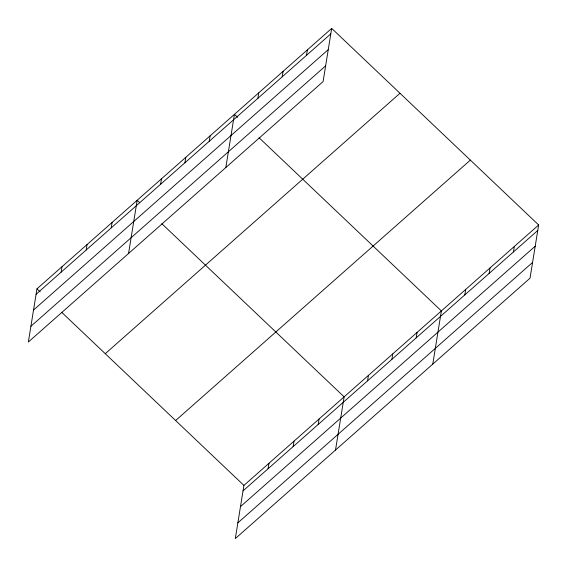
<?xml version="1.0" encoding="UTF-8"?>
<svg xmlns="http://www.w3.org/2000/svg" width="567" height="567" viewBox="0 0 567 567"><rect width="100%" height="100%" fill="white"/><g stroke="black" fill="none" stroke-linecap="round" stroke-linejoin="round"><path stroke-width="0.85" d="M331.695 28.393L36.968 288.823L28.35 342.021L323.084 81.591L331.695 28.393L538.65 224.979L530.032 278.177L235.305 538.607L243.916 485.409L538.65 224.979M61.13 272.153L62.023 266.681M86.184 250.019L87.07 244.547M111.238 227.877L112.124 222.413M128.56 253.477L137.179 200.271L139.702 202.674M160.603 184.261L161.489 178.789M184.92 162.772L185.806 157.3M209.237 141.289L210.123 135.818M225.822 167.534L234.44 114.328L237.601 117.334M257.865 98.318L258.75 92.846M282.182 76.829L283.068 71.364M306.499 55.346L307.385 49.875M268.085 468.739L268.971 463.267M293.139 446.605L294.025 441.133M318.186 424.47L319.072 418.999M335.508 450.063L344.126 396.857L161.836 223.703M367.558 380.847L368.444 375.375M391.875 359.358L392.761 353.893M416.185 337.875L417.071 332.404M432.77 364.12L441.388 310.922L259.098 137.76M464.82 294.904L465.705 289.432M489.137 273.422L490.023 267.95M513.447 251.932L514.333 246.461M36.082 294.287L330.809 33.864M33.531 310.043L328.258 49.612M30.902 326.273L325.635 65.843M105.264 353.695L399.99 93.264M175.628 420.53L470.355 160.107M243.03 490.873L537.764 230.45M240.479 506.629L535.213 246.198M237.857 522.859L532.583 262.429M36.968 288.823L40.129 291.821M61.626 312.247L243.916 485.409"/></g></svg>
